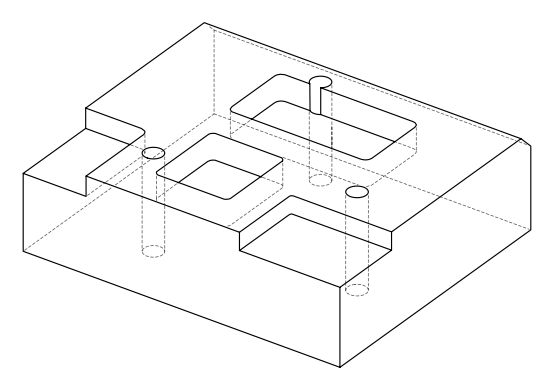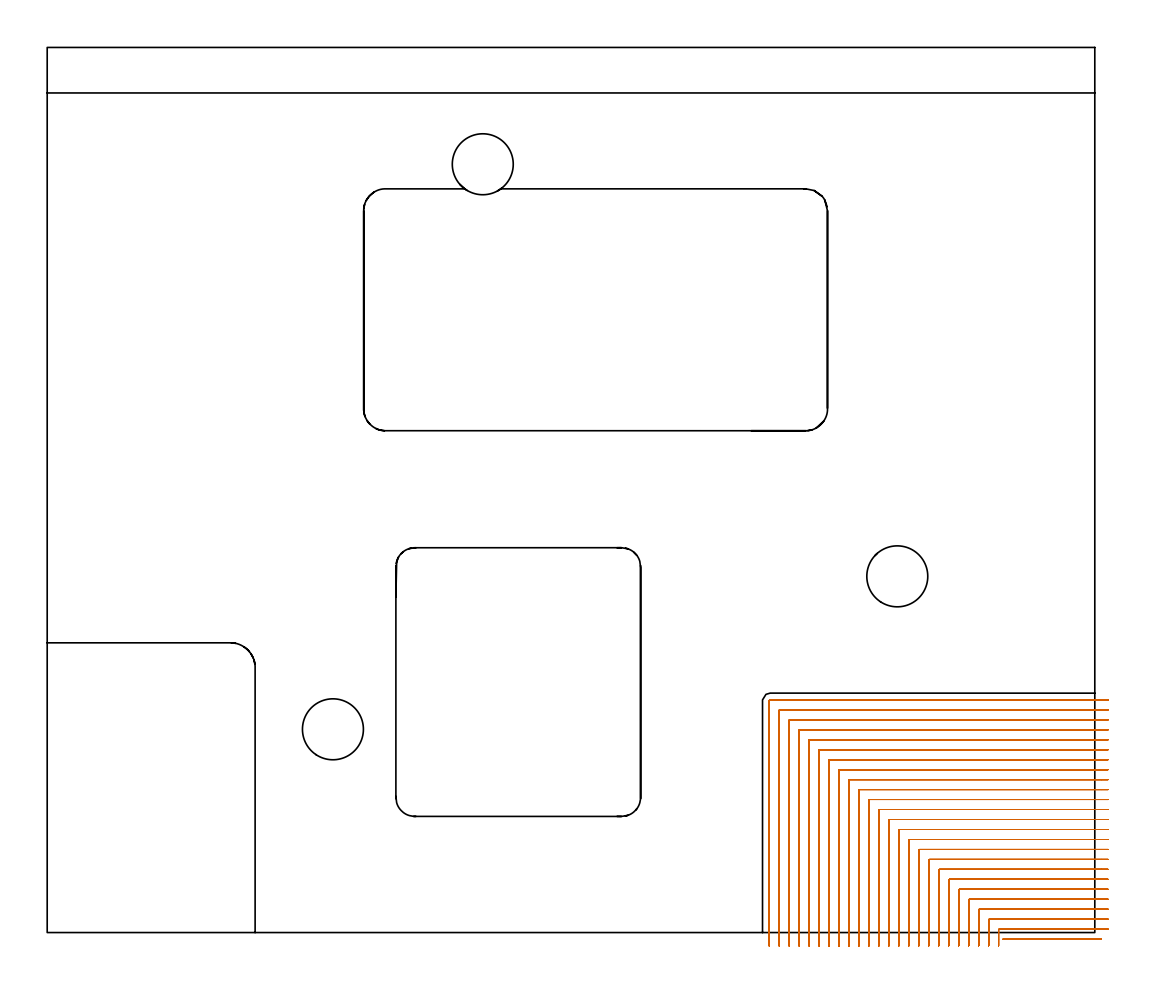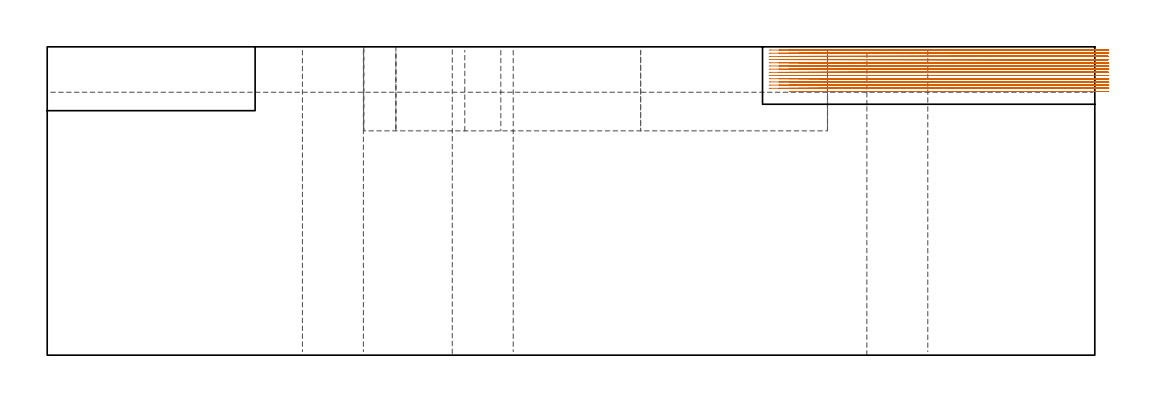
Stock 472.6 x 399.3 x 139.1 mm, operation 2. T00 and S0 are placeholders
(PLAN: 20 operations, 15 tool changes, 273.5 min)
(1 AREA_MILL | FG_CHAMFER_SURFACE | UGT0205_001 | 30.49 min | 99290 mm3)
(2 MILL_CORNER_NOTCH_RECTANGULAR | CORNER_NOTCH_RECTANGULAR | NXT0201_008 | Follow Part, ap 1.5, ae 75% | 152.79 min | 419268 mm3)
(3 MILL_CORNER_NOTCH_RECTANGULAR_1 | CORNER_NOTCH_RECTANGULAR_1 | NXT0201_012 | Follow Part, ap 4, ae 75% | 20.48 min | 352301 mm3)
(4 MILL_RECTANGULAR_POCKET | POCKET_RECTANGULAR_STRAIGHT | NXT0201_012 | Follow Part, ap 4, ae 75% | 23.34 min | 504735 mm3)
(5 MILL_RECTANGULAR_POCKET_1 | POCKET_RECTANGULAR_STRAIGHT_1 | NXT0201_012 | Follow Part, ap 4, ae 75% | 40.64 min | 862028 mm3)
(6 SPOT_DRILL | STEP1HOLE | NXT0321_9005460120000 | 0.05 min | 144 mm3)
(7 SPOT_DRILL_1 | STEP1HOLE_1 | NXT0321_9005460120000 | 0.05 min | 247 mm3)
(8 SPOT_DRILL_2 | STEP1HOLE_2 | NXT0321_9005460120000 | 0.05 min | 151 mm3)
(9 DRILL_BLIND_HOLE_INTO_CENTER | STEP1HOLE | UGT0301_192 | 0.05 min | 359 mm3)
(10 GUN_DRILL_THROUGH_HOLE | STEP1HOLE | UGT0307_003 | 0.64 min | 4865 mm3)
(11 SPADE_DRILL_TO_ENLARGE_THROUGH_HOLE | STEP1HOLE | UGT0306_008 | 0.59 min | 27917 mm3)
(12 DRILL_TO_ENLARGE_THROUGH_HOLE | STEP1HOLE | UGT0301_390 | 0.61 min | 49175 mm3)
(13 DRILL_BLIND_HOLE_INTO_CENTER_1 | STEP1HOLE_1 | UGT0301_192 | 0.05 min | 286 mm3)
(14 GUN_DRILL_THROUGH_HOLE_1 | STEP1HOLE_1 | UGT0307_003 | 0.64 min | 4977 mm3)
(15 SPADE_DRILL_TO_ENLARGE_THROUGH_HOLE_1 | STEP1HOLE_1 | UGT0306_008 | 0.59 min | 27949 mm3)
(16 DRILL_TO_ENLARGE_THROUGH_HOLE_1 | STEP1HOLE_1 | UGT0301_390 | 0.61 min | 49122 mm3)
(17 DRILL_BLIND_HOLE_INTO_CENTER_2 | STEP1HOLE_2 | UGT0301_192 | 0.05 min | 333 mm3)
(18 GUN_DRILL_THROUGH_HOLE_2 | STEP1HOLE_2 | UGT0307_003 | 0.64 min | 4922 mm3)
(19 SPADE_DRILL_TO_ENLARGE_THROUGH_HOLE_2 | STEP1HOLE_2 | UGT0306_008 | 0.59 min | 27992 mm3)
(20 DRILL_TO_ENLARGE_THROUGH_HOLE_2 | STEP1HOLE_2 | UGT0301_390 | 0.61 min | 48086 mm3)
(TOOL UGT0205_001 | Chamfer Mill 20 x 3 x 45 deg. | D20 FL50 Z2)
(TOOL NXT0201_008 | ENDMILL 6mm [2P460-0600-NA 1630] | D6 FL26 Z6)
(TOOL NXT0201_012 | ENDMILL 16mm [2P460-1600-NA 1630] | D16 FL38 Z6)
(TOOL NXT0321_9005460120000 | NC Spot Drill, 142deg, 12mm, Carbide, Uncoated | D12 PA142 FL30 Z2)
(TOOL UGT0301_192 | Twist Drill 7.2 mm | D7.2 PA118 FL66 Z2)
(TOOL UGT0307_003 | Gun Drill 7 mm | D7 PA130 FL24 Z1)
(TOOL UGT0306_008 | Spade Drill 17.5mm | D17.5 PA132 FL10 Z2)
(TOOL UGT0301_390 | Twist Drill 27.5 mm | D27.5 PA118 FL165 Z2)
(OP 2 MILL_CORNER_NOTCH_RECTANGULAR, part 1 of 2)
G17 G21 G94 G90
T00 M6
G54
G17 G0 G90 X475.604 Y-3. S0 M3
G43 Z149.1 H1
Z137.661
G94 G1 X472.604 F250.
X433.992 F500.
X430.993 Y-3.07 F250.
G0 Z149.1
X478.6 Y1.5
Z137.661
G1 X475.6
X429.493 F500.
G3 X429.2 Y1.207 R0.3
G1 Y-3.
Y-6. F250.
G0 Z149.1
X478.6 Y6.
Z137.661
G1 X475.6
X424.993 F500.
G3 X424.7 Y5.707 R0.3
G1 Y-3.
Y-6. F250.
G0 Z149.1
X478.6 Y10.5
Z137.661
G1 X475.6
X420.494 F500.
G3 X420.2 Y10.206 R0.3
G1 Y-3.
Y-6. F250.
G0 Z149.1
X478.6 Y15.
Z137.661
G1 X475.6
X415.994 F500.
G3 X415.7 Y14.706 R0.3
G1 Y-3.
Y-6. F250.
G0 Z149.1
X478.6 Y19.5
Z137.661
G1 X475.6
X411.494 F500.
G3 X411.2 Y19.206 R0.3
G1 Y-3.
Y-6. F250.
G0 Z149.1
X478.6 Y24.
Z137.661
G1 X475.6
X406.994 F500.
G3 X406.7 Y23.706 R0.3
G1 Y-3.
Y-6. F250.
G0 Z149.1
X478.6 Y28.5
Z137.661
G1 X475.6
X402.494 F500.
G3 X402.2 Y28.206 R0.3
G1 Y-3.
Y-6. F250.
G0 Z149.1
X478.6 Y33.
Z137.661
G1 X475.6
X397.995 F500.
G3 X397.7 Y32.705 R0.3
G1 Y-3.
Y-6. F250.
G0 Z149.1
X478.6 Y37.5
Z137.661
G1 X475.6
X393.495 F500.
G3 X393.2 Y37.205 R0.3
G1 Y-3.
Y-6. F250.
G0 Z149.1
X478.6 Y42.
Z137.661
G1 X475.6
X388.995 F500.
G3 X388.7 Y41.705 R0.3
G1 Y-3.
Y-6. F250.
G0 Z149.1
X478.6 Y46.5
Z137.661
G1 X475.6
X384.495 F500.
G3 X384.2 Y46.205 R0.3
G1 Y-3.
Y-6. F250.
G0 Z149.1
X478.6 Y51.
Z137.661
G1 X475.6
X379.995 F500.
G3 X379.7 Y50.705 R0.3
G1 Y-3.
Y-6. F250.
G0 Z149.1
X478.6 Y55.5
Z137.661
G1 X475.6
X375.495 F500.
G3 X375.2 Y55.205 R0.3
G1 Y-3.
Y-6. F250.
G0 Z149.1
X478.6 Y60.
Z137.661
G1 X475.6
X370.996 F500.
G3 X370.7 Y59.704 R0.3
G1 Y-3.
Y-6. F250.
G0 Z149.1
X478.6 Y64.5
Z137.661
G1 X475.6
X366.496 F500.
G3 X366.2 Y64.204 R0.3
G1 Y-3.
Y-6. F250.
G0 Z149.1
X478.6 Y69.
Z137.661
G1 X475.6
X361.996 F500.
G3 X361.7 Y68.704 R0.3
G1 Y-3.
Y-6. F250.
G0 Z149.1
X478.6 Y73.5
Z137.661
G1 X475.6
X357.496 F500.
G3 X357.2 Y73.204 R0.3
G1 Y-3.
Y-6. F250.
G0 Z149.1
X478.6 Y78.
Z137.661
G1 X475.6
X352.996 F500.
G3 X352.7 Y77.704 R0.3
G1 Y-3.
Y-6. F250.
G0 Z149.1
X478.6 Y82.5
Z137.661
G1 X475.6
X348.497 F500.
G3 X348.2 Y82.204 R0.3
G1 Y-3.
Y-6. F250.
G0 Z149.1
X478.6 Y87.
Z137.661
G1 X475.6
X343.997 F500.
G3 X343.7 Y86.703 R0.3
G1 Y-3.
Y-6. F250.
G0 Z149.1
X478.6 Y91.5
Z137.661
G1 X475.6
X339.497 F500.
G3 X339.2 Y91.203 R0.3
G1 Y-3.
Y-6. F250.
G0 Z149.1
X478.6 Y96.
Z137.661
G1 X475.6
X334.997 F500.
G3 X334.7 Y95.703 R0.3
G1 Y-3.
Y-6. F250.
G0 Z149.1
X478.6 Y100.5
Z137.661
G1 X475.6
X330.497 F500.
G3 X330.2 Y100.203 R0.3
G1 Y-3.
Y-6. F250.
G0 Z149.1
X478.6 Y105.
Z137.661
G1 X475.6
X326.1 F500.
G3 X325.7 Y104.6 R0.4
G1 Y-3.
Y-6. F250.
G0 Z149.1
X475.604 Y-3.
Z136.222
G1 X472.604
X433.992 F500.
X430.993 Y-3.071 F250.
G0 Z149.1
X478.6 Y1.5
Z136.222
G1 X475.6
X429.493 F500.
G3 X429.2 Y1.207 R0.3
G1 Y-3.
Y-6. F250.
G0 Z149.1
X478.6 Y6.
Z136.222
G1 X475.6
X424.993 F500.
G3 X424.7 Y5.707 R0.3
G1 Y-3.
Y-6. F250.
G0 Z149.1
X478.6 Y10.5
Z136.222
G1 X475.6
X420.494 F500.
G3 X420.2 Y10.206 R0.3
G1 Y-3.
Y-6. F250.
G0 Z149.1
X478.6 Y15.
Z136.222
G1 X475.6
X415.994 F500.
G3 X415.7 Y14.706 R0.3
G1 Y-3.
Y-6. F250.
G0 Z149.1
X478.6 Y19.5
Z136.222
G1 X475.6
X411.494 F500.
G3 X411.2 Y19.206 R0.3
G1 Y-3.
Y-6. F250.
G0 Z149.1
X478.6 Y24.
Z136.222
G1 X475.6
X406.994 F500.
G3 X406.7 Y23.706 R0.3
G1 Y-3.
Y-6. F250.
G0 Z149.1
X478.6 Y28.5
Z136.222
G1 X475.6
X402.494 F500.
G3 X402.2 Y28.206 R0.3
G1 Y-3.
Y-6. F250.
G0 Z149.1
X478.6 Y33.
Z136.222
G1 X475.6
X397.995 F500.
G3 X397.7 Y32.705 R0.3
G1 Y-3.
Y-6. F250.
G0 Z149.1
X478.6 Y37.5
Z136.222
G1 X475.6
X393.495 F500.
G3 X393.2 Y37.205 R0.3
G1 Y-3.
Y-6. F250.
G0 Z149.1
X478.6 Y42.
Z136.222
G1 X475.6
X388.995 F500.
G3 X388.7 Y41.705 R0.3
G1 Y-3.
Y-6. F250.
G0 Z149.1
X478.6 Y46.5
Z136.222
G1 X475.6
X384.495 F500.
G3 X384.2 Y46.205 R0.3
G1 Y-3.
Y-6. F250.
G0 Z149.1
X478.6 Y51.
Z136.222
G1 X475.6
X379.995 F500.
G3 X379.7 Y50.705 R0.3
G1 Y-3.
Y-6. F250.
G0 Z149.1
X478.6 Y55.5
Z136.222
G1 X475.6
X375.495 F500.
G3 X375.2 Y55.205 R0.3
G1 Y-3.
Y-6. F250.
G0 Z149.1
X478.6 Y60.
Z136.222
G1 X475.6
X370.996 F500.
G3 X370.7 Y59.704 R0.3
G1 Y-3.
Y-6. F250.
G0 Z149.1
X478.6 Y64.5
Z136.222
G1 X475.6
X366.496 F500.
G3 X366.2 Y64.204 R0.3
G1 Y-3.
Y-6. F250.
G0 Z149.1
X478.6 Y69.
Z136.222
G1 X475.6
X361.996 F500.
G3 X361.7 Y68.704 R0.3
G1 Y-3.
Y-6. F250.
G0 Z149.1
X478.6 Y73.5
Z136.222
G1 X475.6
X357.496 F500.
G3 X357.2 Y73.204 R0.3
G1 Y-3.
Y-6. F250.
G0 Z149.1
X478.6 Y78.
Z136.222
G1 X475.6
X352.996 F500.
G3 X352.7 Y77.704 R0.3
G1 Y-3.
Y-6. F250.
G0 Z149.1
X478.6 Y82.5
Z136.222
G1 X475.6
X348.497 F500.
G3 X348.2 Y82.203 R0.3
G1 Y-3.
Y-6. F250.
G0 Z149.1
X478.6 Y87.
Z136.222
G1 X475.6
X343.997 F500.
G3 X343.7 Y86.703 R0.3
G1 Y-3.
Y-6. F250.
G0 Z149.1
X478.6 Y91.5
Z136.222
G1 X475.6
X339.497 F500.
G3 X339.2 Y91.203 R0.3
G1 Y-3.
Y-6. F250.
G0 Z149.1
X478.6 Y96.
Z136.222
G1 X475.6
X334.997 F500.
G3 X334.7 Y95.703 R0.3
G1 Y-3.
Y-6. F250.
G0 Z149.1
X478.6 Y100.5
Z136.222
G1 X475.6
X330.497 F500.
G3 X330.2 Y100.203 R0.3
G1 Y-3.
Y-6. F250.
G0 Z149.1
X478.6 Y105.
Z136.222
G1 X475.6
X326.1 F500.
G3 X325.7 Y104.6 R0.4
G1 Y-3.
Y-6. F250.
G0 Z149.1
X475.604 Y-3.
Z134.783
G1 X472.604
X433.992 F500.
X430.993 Y-3.071 F250.
G0 Z149.1
X478.6 Y1.5
Z134.783
G1 X475.6
X429.493 F500.
G3 X429.2 Y1.207 R0.3
G1 Y-3.
Y-6. F250.
G0 Z149.1
X478.6 Y6.
Z134.783
G1 X475.6
X424.993 F500.
G3 X424.7 Y5.707 R0.3
G1 Y-3.
Y-6. F250.
G0 Z149.1
X478.6 Y10.5
Z134.783
G1 X475.6
X420.494 F500.
G3 X420.2 Y10.206 R0.3
G1 Y-3.
Y-6. F250.
G0 Z149.1
X478.6 Y15.
Z134.783
G1 X475.6
X415.994 F500.
G3 X415.7 Y14.706 R0.3
G1 Y-3.
Y-6. F250.
G0 Z149.1
X478.6 Y19.5
Z134.783
G1 X475.6
X411.494 F500.
G3 X411.2 Y19.206 R0.3
G1 Y-3.
Y-6. F250.
G0 Z149.1
X478.6 Y24.
Z134.783
G1 X475.6
X406.994 F500.
G3 X406.7 Y23.706 R0.3
G1 Y-3.
Y-6. F250.
G0 Z149.1
X478.6 Y28.5
Z134.783
G1 X475.6
X402.494 F500.
G3 X402.2 Y28.206 R0.3
G1 Y-3.
Y-6. F250.
G0 Z149.1
X478.6 Y33.
Z134.783
G1 X475.6
X397.995 F500.
G3 X397.7 Y32.705 R0.3
G1 Y-3.
Y-6. F250.
G0 Z149.1
X478.6 Y37.5
Z134.783
G1 X475.6
X393.495 F500.
G3 X393.2 Y37.205 R0.3
G1 Y-3.
Y-6. F250.
G0 Z149.1
X478.6 Y42.
Z134.783
G1 X475.6
X388.995 F500.
G3 X388.7 Y41.705 R0.3
G1 Y-3.
Y-6. F250.
G0 Z149.1
X478.6 Y46.5
Z134.783
G1 X475.6
X384.495 F500.
G3 X384.2 Y46.205 R0.3
G1 Y-3.
Y-6. F250.
G0 Z149.1
X478.6 Y51.
Z134.783
G1 X475.6
X379.995 F500.
G3 X379.7 Y50.705 R0.3
G1 Y-3.
Y-6. F250.
G0 Z149.1
X478.6 Y55.5
Z134.783
G1 X475.6
X375.495 F500.
G3 X375.2 Y55.205 R0.3
G1 Y-3.
Y-6. F250.
G0 Z149.1
X478.6 Y60.
Z134.783
G1 X475.6
X370.996 F500.
G3 X370.7 Y59.704 R0.3
G1 Y-3.
Y-6. F250.
G0 Z149.1
X478.6 Y64.5
Z134.783
G1 X475.6
X366.496 F500.
G3 X366.2 Y64.204 R0.3
G1 Y-3.
Y-6. F250.
G0 Z149.1
X478.6 Y69.
Z134.783
G1 X475.6
X361.996 F500.
G3 X361.7 Y68.704 R0.3
G1 Y-3.
Y-6. F250.
G0 Z149.1
X478.6 Y73.5
Z134.783
G1 X475.6
X357.496 F500.
G3 X357.2 Y73.204 R0.3
G1 Y-3.
Y-6. F250.
G0 Z149.1
X478.6 Y78.
Z134.783
G1 X475.6
X352.996 F500.
G3 X352.7 Y77.704 R0.3
G1 Y-3.
Y-6. F250.
G0 Z149.1
X478.6 Y82.5
Z134.783
G1 X475.6
X348.497 F500.
G3 X348.2 Y82.203 R0.3
G1 Y-3.
Y-6. F250.
G0 Z149.1
X478.6 Y87.
Z134.783
G1 X475.6
X343.997 F500.
G3 X343.7 Y86.703 R0.3
G1 Y-3.
Y-6. F250.
G0 Z149.1
X478.6 Y91.5
Z134.783
G1 X475.6
X339.497 F500.
G3 X339.2 Y91.203 R0.3
G1 Y-3.
Y-6. F250.
G0 Z149.1
X478.6 Y96.
Z134.783
G1 X475.6
X334.997 F500.
G3 X334.7 Y95.703 R0.3
G1 Y-3.
Y-6. F250.
G0 Z149.1
X478.6 Y100.5
Z134.783
G1 X475.6
X330.497 F500.
G3 X330.2 Y100.203 R0.3
G1 Y-3.
Y-6. F250.
G0 Z149.1
X478.6 Y105.
Z134.783
G1 X475.6
X326.1 F500.
G3 X325.7 Y104.6 R0.4
G1 Y-3.
Y-6. F250.
G0 Z149.1
X475.604 Y-3.
Z133.344
G1 X472.604
X433.992 F500.
X430.993 Y-3.071 F250.
G0 Z149.1
X478.6 Y1.5
Z133.344
G1 X475.6
X429.493 F500.
G3 X429.2 Y1.207 R0.3
G1 Y-3.
Y-6. F250.
G0 Z149.1
X478.6 Y6.
Z133.344
G1 X475.6
X424.993 F500.
G3 X424.7 Y5.707 R0.3
G1 Y-3.
Y-6. F250.
G0 Z149.1
X478.6 Y10.5
Z133.344
G1 X475.6
X420.494 F500.
G3 X420.2 Y10.206 R0.3
G1 Y-3.
Y-6. F250.
G0 Z149.1
X478.6 Y15.
Z133.344
G1 X475.6
X415.994 F500.
G3 X415.7 Y14.706 R0.3
G1 Y-3.
Y-6. F250.
G0 Z149.1
X478.6 Y19.5
Z133.344
G1 X475.6
X411.494 F500.
G3 X411.2 Y19.206 R0.3
G1 Y-3.
Y-6. F250.
G0 Z149.1
X478.6 Y24.
Z133.344
G1 X475.6
X406.994 F500.
G3 X406.7 Y23.706 R0.3
G1 Y-3.
Y-6. F250.
G0 Z149.1
X478.6 Y28.5
Z133.344
G1 X475.6
X402.494 F500.
G3 X402.2 Y28.206 R0.3
G1 Y-3.
Y-6. F250.
G0 Z149.1
X478.6 Y33.
Z133.344
G1 X475.6
X397.995 F500.
G3 X397.7 Y32.705 R0.3
G1 Y-3.
Y-6. F250.
G0 Z149.1
X478.6 Y37.5
Z133.344
G1 X475.6
X393.495 F500.
G3 X393.2 Y37.205 R0.3
G1 Y-3.
Y-6. F250.
G0 Z149.1
X478.6 Y42.
Z133.344
G1 X475.6
X388.995 F500.
G3 X388.7 Y41.705 R0.3
G1 Y-3.
Y-6. F250.
G0 Z149.1
X478.6 Y46.5
Z133.344
G1 X475.6
X384.495 F500.
G3 X384.2 Y46.205 R0.3
G1 Y-3.
Y-6. F250.
G0 Z149.1
X478.6 Y51.
Z133.344
G1 X475.6
X379.995 F500.
G3 X379.7 Y50.705 R0.3
G1 Y-3.
Y-6. F250.
G0 Z149.1
X478.6 Y55.5
Z133.344
G1 X475.6
X375.495 F500.
G3 X375.2 Y55.205 R0.3
G1 Y-3.
Y-6. F250.
G0 Z149.1
X478.6 Y60.
Z133.344
G1 X475.6
X370.996 F500.
G3 X370.7 Y59.704 R0.3
G1 Y-3.
Y-6. F250.
G0 Z149.1
X478.6 Y64.5
Z133.344
G1 X475.6
X366.496 F500.
G3 X366.2 Y64.204 R0.3
G1 Y-3.
Y-6. F250.
G0 Z149.1
X478.6 Y69.
Z133.344
G1 X475.6
X361.996 F500.
G3 X361.7 Y68.704 R0.3
G1 Y-3.
Y-6. F250.
G0 Z149.1
X478.6 Y73.5
Z133.344
G1 X475.6
X357.496 F500.
G3 X357.2 Y73.204 R0.3
G1 Y-3.
Y-6. F250.
G0 Z149.1
X478.6 Y78.
Z133.344
G1 X475.6
X352.996 F500.
G3 X352.7 Y77.704 R0.3
G1 Y-3.
Y-6. F250.
G0 Z149.1
X478.6 Y82.5
Z133.344
G1 X475.6
X348.497 F500.
G3 X348.2 Y82.203 R0.3
G1 Y-3.
Y-6. F250.
G0 Z149.1
X478.6 Y87.
Z133.344
G1 X475.6
X343.997 F500.
G3 X343.7 Y86.703 R0.3
G1 Y-3.
Y-6. F250.
G0 Z149.1
X478.6 Y91.5
Z133.344
G1 X475.6
X339.497 F500.
G3 X339.2 Y91.203 R0.3
G1 Y-3.
Y-6. F250.
G0 Z149.1
X478.6 Y96.
Z133.344
G1 X475.6
X334.997 F500.
G3 X334.7 Y95.703 R0.3
G1 Y-3.
Y-6. F250.
G0 Z149.1
X478.6 Y100.5
Z133.344
G1 X475.6
X330.497 F500.
G3 X330.2 Y100.203 R0.3
G1 Y-3.
Y-6. F250.
G0 Z149.1
X478.6 Y105.
Z133.344
G1 X475.6
X326.1 F500.
G3 X325.7 Y104.6 R0.4
G1 Y-3.
Y-6. F250.
G0 Z149.1
X475.604 Y-3.
Z131.905
G1 X472.604
X433.992 F500.
X430.993 Y-3.071 F250.
G0 Z149.1
X478.6 Y1.5
Z131.905
G1 X475.6
X429.493 F500.
G3 X429.2 Y1.207 R0.3
G1 Y-3.
Y-6. F250.
G0 Z149.1
X478.6 Y6.
Z131.905
G1 X475.6
X424.993 F500.
G3 X424.7 Y5.707 R0.3
G1 Y-3.
Y-6. F250.
G0 Z149.1
X478.6 Y10.5
Z131.905
G1 X475.6
X420.494 F500.
G3 X420.2 Y10.206 R0.3
G1 Y-3.
Y-6. F250.
G0 Z149.1
X478.6 Y15.
Z131.905
G1 X475.6
X415.994 F500.
G3 X415.7 Y14.706 R0.3
G1 Y-3.
Y-6. F250.
G0 Z149.1
X478.6 Y19.5
Z131.905
G1 X475.6
X411.494 F500.
G3 X411.2 Y19.206 R0.3
G1 Y-3.
Y-6. F250.
G0 Z149.1
X478.6 Y24.
Z131.905
G1 X475.6
X406.994 F500.
G3 X406.7 Y23.706 R0.3
G1 Y-3.
Y-6. F250.
G0 Z149.1
X478.6 Y28.5
Z131.905
G1 X475.6
X402.494 F500.
G3 X402.2 Y28.206 R0.3
G1 Y-3.
Y-6. F250.
G0 Z149.1
X478.6 Y33.
Z131.905
G1 X475.6
X397.995 F500.
G3 X397.7 Y32.705 R0.3
G1 Y-3.
Y-6. F250.
G0 Z149.1
X478.6 Y37.5
Z131.905
G1 X475.6
X393.495 F500.
G3 X393.2 Y37.205 R0.3
G1 Y-3.
Y-6. F250.
G0 Z149.1
X478.6 Y42.
Z131.905
G1 X475.6
X388.995 F500.
G3 X388.7 Y41.705 R0.3
G1 Y-3.
Y-6. F250.
G0 Z149.1
X478.6 Y46.5
Z131.905
G1 X475.6
X384.495 F500.
G3 X384.2 Y46.205 R0.3
G1 Y-3.
Y-6. F250.
G0 Z149.1
X478.6 Y51.
Z131.905
G1 X475.6
X379.995 F500.
G3 X379.7 Y50.705 R0.3
G1 Y-3.
Y-6. F250.
G0 Z149.1
X478.6 Y55.5
Z131.905
G1 X475.6
X375.495 F500.
G3 X375.2 Y55.205 R0.3
G1 Y-3.
Y-6. F250.
G0 Z149.1
X478.6 Y60.
Z131.905
G1 X475.6
X370.996 F500.
G3 X370.7 Y59.704 R0.3
G1 Y-3.
Y-6. F250.
G0 Z149.1
X478.6 Y64.5
Z131.905
G1 X475.6
X366.496 F500.
G3 X366.2 Y64.204 R0.3
G1 Y-3.
Y-6. F250.
G0 Z149.1
X478.6 Y69.
Z131.905
G1 X475.6
X361.996 F500.
G3 X361.7 Y68.704 R0.3
G1 Y-3.
Y-6. F250.
G0 Z149.1
X478.6 Y73.5
Z131.905
G1 X475.6
X357.496 F500.
G3 X357.2 Y73.204 R0.3
G1 Y-3.
Y-6. F250.
G0 Z149.1
X478.6 Y78.
Z131.905
G1 X475.6
X352.996 F500.
G3 X352.7 Y77.704 R0.3
G1 Y-3.
Y-6. F250.
G0 Z149.1
X478.6 Y82.5
Z131.905
G1 X475.6
X348.497 F500.
G3 X348.2 Y82.203 R0.3
G1 Y-3.
Y-6. F250.
G0 Z149.1
X478.6 Y87.
Z131.905
G1 X475.6
X343.997 F500.
G3 X343.7 Y86.703 R0.3
G1 Y-3.
Y-6. F250.
G0 Z149.1
X478.6 Y91.5
Z131.905
G1 X475.6
X339.497 F500.
G3 X339.2 Y91.203 R0.3
G1 Y-3.
Y-6. F250.
G0 Z149.1
X478.6 Y96.
Z131.905
G1 X475.6
X334.997 F500.
G3 X334.7 Y95.703 R0.3
G1 Y-3.
Y-6. F250.
G0 Z149.1
X478.6 Y100.5
Z131.905
G1 X475.6
X330.497 F500.
G3 X330.2 Y100.203 R0.3
G1 Y-3.
Y-6. F250.
G0 Z149.1
X478.6 Y105.
Z131.905
G1 X475.6
X326.1 F500.
G3 X325.7 Y104.6 R0.4
G1 Y-3.
Y-6. F250.
G0 Z149.1
X475.604 Y-3.
Z130.467
G1 X472.604
X433.992 F500.
X430.993 Y-3.071 F250.
G0 Z149.1
X478.6 Y1.5
Z130.467
G1 X475.6
X429.493 F500.
G3 X429.2 Y1.207 R0.3
G1 Y-3.
Y-6. F250.
G0 Z149.1
X478.6 Y6.
Z130.467
G1 X475.6
X424.993 F500.
G3 X424.7 Y5.707 R0.3
G1 Y-3.
Y-6. F250.
G0 Z149.1
X478.6 Y10.5
Z130.467
G1 X475.6
X420.494 F500.
G3 X420.2 Y10.206 R0.3
G1 Y-3.
Y-6. F250.
G0 Z149.1
X478.6 Y15.
Z130.467
G1 X475.6
X415.994 F500.
G3 X415.7 Y14.706 R0.3
G1 Y-3.
Y-6. F250.
G0 Z149.1
X478.6 Y19.5
Z130.467
G1 X475.6
X411.494 F500.
G3 X411.2 Y19.206 R0.3
G1 Y-3.
Y-6. F250.
G0 Z149.1
X478.6 Y24.
Z130.467
G1 X475.6
X406.994 F500.
G3 X406.7 Y23.706 R0.3
G1 Y-3.
Y-6. F250.
G0 Z149.1
X478.6 Y28.5
Z130.467
G1 X475.6
X402.494 F500.
G3 X402.2 Y28.206 R0.3
G1 Y-3.
Y-6. F250.
G0 Z149.1
X478.6 Y33.
Z130.467
G1 X475.6
X397.995 F500.
G3 X397.7 Y32.705 R0.3
G1 Y-3.
Y-6. F250.
G0 Z149.1
X478.6 Y37.5
Z130.467
G1 X475.6
X393.495 F500.
G3 X393.2 Y37.205 R0.3
G1 Y-3.
Y-6. F250.
G0 Z149.1
X478.6 Y42.
Z130.467
G1 X475.6
X388.995 F500.
G3 X388.7 Y41.705 R0.3
G1 Y-3.
Y-6. F250.
G0 Z149.1
X478.6 Y46.5
Z130.467
G1 X475.6
X384.495 F500.
G3 X384.2 Y46.205 R0.3
G1 Y-3.
Y-6. F250.
G0 Z149.1
X478.6 Y51.
Z130.467
G1 X475.6
X379.995 F500.
G3 X379.7 Y50.705 R0.3
G1 Y-3.
Y-6. F250.
G0 Z149.1
X478.6 Y55.5
Z130.467
G1 X475.6
X375.495 F500.
G3 X375.2 Y55.205 R0.3
G1 Y-3.
Y-6. F250.
G0 Z149.1
X478.6 Y60.
Z130.467
G1 X475.6
X370.996 F500.
G3 X370.7 Y59.704 R0.3
G1 Y-3.
Y-6. F250.
G0 Z149.1
X478.6 Y64.5
Z130.467
G1 X475.6
X366.496 F500.
G3 X366.2 Y64.204 R0.3
G1 Y-3.
Y-6. F250.
G0 Z149.1
X478.6 Y69.
Z130.467
G1 X475.6
X361.996 F500.
G3 X361.7 Y68.704 R0.3
G1 Y-3.
Y-6. F250.
G0 Z149.1
X478.6 Y73.5
Z130.467
G1 X475.6
X357.496 F500.
G3 X357.2 Y73.204 R0.3
G1 Y-3.
Y-6. F250.
G0 Z149.1
X478.6 Y78.
Z130.467
G1 X475.6
X352.996 F500.
G3 X352.7 Y77.704 R0.3
G1 Y-3.
Y-6. F250.
G0 Z149.1
X478.6 Y82.5
Z130.467
G1 X475.6
X348.497 F500.
G3 X348.2 Y82.203 R0.3
G1 Y-3.
Y-6. F250.
G0 Z149.1
X478.6 Y87.
Z130.467
G1 X475.6
X343.997 F500.
G3 X343.7 Y86.703 R0.3
G1 Y-3.
Y-6. F250.
G0 Z149.1
X478.6 Y91.5
Z130.467
G1 X475.6
X339.497 F500.
G3 X339.2 Y91.203 R0.3
G1 Y-3.
Y-6. F250.
G0 Z149.1
X478.6 Y96.
Z130.467
G1 X475.6
X334.997 F500.
G3 X334.7 Y95.703 R0.3
G1 Y-3.
Y-6. F250.
G0 Z149.1
X478.6 Y100.5
Z130.467
G1 X475.6
X330.497 F500.
G3 X330.2 Y100.203 R0.3
G1 Y-3.
Y-6. F250.
G0 Z149.1
X478.6 Y105.
Z130.467
G1 X475.6
X326.1 F500.
G3 X325.7 Y104.6 R0.4
G1 Y-3.
Y-6. F250.
G0 Z149.1
X475.604 Y-3.
Z129.028
G1 X472.604
X433.992 F500.
X430.993 Y-3.071 F250.
G0 Z149.1
X478.6 Y1.5
Z129.028
G1 X475.6
X429.493 F500.
G3 X429.2 Y1.207 R0.3
G1 Y-3.
Y-6. F250.
G0 Z149.1
X478.6 Y6.
Z129.028
G1 X475.6
X424.993 F500.
G3 X424.7 Y5.707 R0.3
G1 Y-3.
Y-6. F250.
G0 Z149.1
X478.6 Y10.5
Z129.028
G1 X475.6
X420.494 F500.
G3 X420.2 Y10.206 R0.3
G1 Y-3.
Y-6. F250.
G0 Z149.1
X478.6 Y15.
Z129.028
G1 X475.6
X415.994 F500.
G3 X415.7 Y14.706 R0.3
G1 Y-3.
Y-6. F250.
G0 Z149.1
X478.6 Y19.5
Z129.028
G1 X475.6
X411.494 F500.
G3 X411.2 Y19.206 R0.3
G1 Y-3.
Y-6. F250.
G0 Z149.1
X478.6 Y24.
Z129.028
G1 X475.6
X406.994 F500.
G3 X406.7 Y23.706 R0.3
G1 Y-3.
Y-6. F250.
G0 Z149.1
X478.6 Y28.5
Z129.028
G1 X475.6
X402.494 F500.
G3 X402.2 Y28.206 R0.3
G1 Y-3.
Y-6. F250.
G0 Z149.1
X478.6 Y33.
Z129.028
G1 X475.6
X397.995 F500.
G3 X397.7 Y32.705 R0.3
G1 Y-3.
Y-6. F250.
G0 Z149.1
X478.6 Y37.5
Z129.028
G1 X475.6
X393.495 F500.
G3 X393.2 Y37.205 R0.3
G1 Y-3.
Y-6. F250.
G0 Z149.1
X478.6 Y42.
Z129.028
G1 X475.6
X388.995 F500.
G3 X388.7 Y41.705 R0.3
G1 Y-3.
Y-6. F250.
G0 Z149.1
X478.6 Y46.5
Z129.028
G1 X475.6
X384.495 F500.
G3 X384.2 Y46.205 R0.3
G1 Y-3.
Y-6. F250.
G0 Z149.1
X478.6 Y51.
Z129.028
G1 X475.6
X379.995 F500.
G3 X379.7 Y50.705 R0.3
G1 Y-3.
Y-6. F250.
G0 Z149.1
X478.6 Y55.5
Z129.028
G1 X475.6
X375.495 F500.
G3 X375.2 Y55.205 R0.3
G1 Y-3.
Y-6. F250.
G0 Z149.1
X478.6 Y60.
Z129.028
G1 X475.6
X370.996 F500.
G3 X370.7 Y59.704 R0.3
G1 Y-3.
Y-6. F250.
G0 Z149.1
X478.6 Y64.5
Z129.028
G1 X475.6
X366.496 F500.
G3 X366.2 Y64.204 R0.3
G1 Y-3.
Y-6. F250.
G0 Z149.1
X478.6 Y69.
Z129.028
G1 X475.6
X361.996 F500.
G3 X361.7 Y68.704 R0.3
G1 Y-3.
Y-6. F250.
G0 Z149.1
X478.6 Y73.5
Z129.028
G1 X475.6
X357.496 F500.
G3 X357.2 Y73.204 R0.3
G1 Y-3.
Y-6. F250.
G0 Z149.1
X478.6 Y78.
Z129.028
G1 X475.6
X352.996 F500.
G3 X352.7 Y77.704 R0.3
G1 Y-3.
Y-6. F250.
G0 Z149.1
X478.6 Y82.5
Z129.028
G1 X475.6
X348.497 F500.
G3 X348.2 Y82.203 R0.3
G1 Y-3.
Y-6. F250.
G0 Z149.1
X478.6 Y87.
Z129.028
G1 X475.6
X343.997 F500.
G3 X343.7 Y86.703 R0.3
G1 Y-3.
Y-6. F250.
G0 Z149.1
X478.6 Y91.5
Z129.028
G1 X475.6
X339.497 F500.
G3 X339.2 Y91.203 R0.3
G1 Y-3.
Y-6. F250.
G0 Z149.1
X478.6 Y96.
Z129.028
G1 X475.6
X334.997 F500.
G3 X334.7 Y95.703 R0.3
G1 Y-3.
Y-6. F250.
G0 Z149.1
X478.6 Y100.5
Z129.028
G1 X475.6
X330.497 F500.
G3 X330.2 Y100.203 R0.3
G1 Y-3.
Y-6. F250.
G0 Z149.1
X478.6 Y105.
Z129.028
G1 X475.6
X326.1 F500.
G3 X325.7 Y104.6 R0.4
G1 Y-3.
Y-6. F250.
G0 Z149.1
X475.604 Y-3.
Z127.589
G1 X472.604
X433.992 F500.
X430.993 Y-3.07 F250.
G0 Z149.1
X478.6 Y1.5
Z127.589
G1 X475.6
X429.493 F500.
G3 X429.2 Y1.207 R0.3
G1 Y-3.
Y-6. F250.
G0 Z149.1
X478.6 Y6.
Z127.589
G1 X475.6
X424.993 F500.
G3 X424.7 Y5.707 R0.3
G1 Y-3.
Y-6. F250.
G0 Z149.1
X478.6 Y10.5
Z127.589
G1 X475.6
X420.494 F500.
G3 X420.2 Y10.206 R0.3
G1 Y-3.
Y-6. F250.
G0 Z149.1
X478.6 Y15.
Z127.589
G1 X475.6
X415.994 F500.
G3 X415.7 Y14.706 R0.3
G1 Y-3.
Y-6. F250.
G0 Z149.1
X478.6 Y19.5
Z127.589
G1 X475.6
X411.494 F500.
G3 X411.2 Y19.206 R0.3
G1 Y-3.
Y-6. F250.
G0 Z149.1
X478.6 Y24.
Z127.589
G1 X475.6
X406.994 F500.
G3 X406.7 Y23.706 R0.3
G1 Y-3.
Y-6. F250.
G0 Z149.1
X478.6 Y28.5
Z127.589
G1 X475.6
X402.494 F500.
G3 X402.2 Y28.206 R0.3
G1 Y-3.
Y-6. F250.
G0 Z149.1
X478.6 Y33.
Z127.589
G1 X475.6
X397.995 F500.
G3 X397.7 Y32.705 R0.3
G1 Y-3.
Y-6. F250.
G0 Z149.1
X478.6 Y37.5
Z127.589
G1 X475.6
X393.495 F500.
G3 X393.2 Y37.205 R0.3
G1 Y-3.
Y-6. F250.
G0 Z149.1
X478.6 Y42.
Z127.589
G1 X475.6
X388.995 F500.
G3 X388.7 Y41.705 R0.3
G1 Y-3.
Y-6. F250.
G0 Z149.1
X478.6 Y46.5
Z127.589
G1 X475.6
X384.495 F500.
G3 X384.2 Y46.205 R0.3
G1 Y-3.
Y-6. F250.
G0 Z149.1
X478.6 Y51.
Z127.589
G1 X475.6
X379.995 F500.
G3 X379.7 Y50.705 R0.3
G1 Y-3.
Y-6. F250.
G0 Z149.1
X478.6 Y55.5
Z127.589
G1 X475.6
X375.495 F500.
G3 X375.2 Y55.205 R0.3
G1 Y-3.
Y-6. F250.
G0 Z149.1
X478.6 Y60.
Z127.589
G1 X475.6
X370.996 F500.
G3 X370.7 Y59.704 R0.3
G1 Y-3.
Y-6. F250.
G0 Z149.1
X478.6 Y64.5
Z127.589
G1 X475.6
X366.496 F500.
G3 X366.2 Y64.204 R0.3
G1 Y-3.
Y-6. F250.
G0 Z149.1
X478.6 Y69.
Z127.589
G1 X475.6
X361.996 F500.
G3 X361.7 Y68.704 R0.3
G1 Y-3.
Y-6. F250.
G0 Z149.1
X478.6 Y73.5
Z127.589
G1 X475.6
X357.496 F500.
G3 X357.2 Y73.204 R0.3
G1 Y-3.
Y-6. F250.
G0 Z149.1
X478.6 Y78.
Z127.589
G1 X475.6
X352.996 F500.
G3 X352.7 Y77.704 R0.3
G1 Y-3.
Y-6. F250.
G0 Z149.1
X478.6 Y82.5
Z127.589
G1 X475.6
X348.497 F500.
G3 X348.2 Y82.203 R0.3
G1 Y-3.
Y-6. F250.
G0 Z149.1
X478.6 Y87.
Z127.589
G1 X475.6
X343.997 F500.
G3 X343.7 Y86.703 R0.3
G1 Y-3.
Y-6. F250.
G0 Z149.1
X478.6 Y91.5
Z127.589
G1 X475.6
X339.497 F500.
G3 X339.2 Y91.203 R0.3
G1 Y-3.
Y-6. F250.
G0 Z149.1
X478.6 Y96.
Z127.589
G1 X475.6
X334.997 F500.
G3 X334.7 Y95.703 R0.3
G1 Y-3.
Y-6. F250.
G0 Z149.1
X478.6 Y100.5
Z127.589
G1 X475.6
X330.497 F500.
G3 X330.2 Y100.203 R0.3
G1 Y-3.
Y-6. F250.
G0 Z149.1
X478.6 Y105.
Z127.589
G1 X475.6
X326.1 F500.
G3 X325.7 Y104.6 R0.4
G1 Y-3.
Y-6. F250.
G0 Z149.1
X475.604 Y-3.
Z126.15
G1 X472.604
X433.992 F500.
X430.993 Y-3.071 F250.
G0 Z149.1
X478.6 Y1.5
Z126.15
G1 X475.6
X429.493 F500.
G3 X429.2 Y1.207 R0.3
G1 Y-3.
Y-6. F250.
G0 Z149.1
X478.6 Y6.
Z126.15
G1 X475.6
X424.993 F500.
G3 X424.7 Y5.707 R0.3
G1 Y-3.
Y-6. F250.
G0 Z149.1
X478.6 Y10.5
Z126.15
G1 X475.6
X420.494 F500.
G3 X420.2 Y10.206 R0.3
G1 Y-3.
Y-6. F250.
G0 Z149.1
X478.6 Y15.
Z126.15
G1 X475.6
X415.994 F500.
G3 X415.7 Y14.706 R0.3
G1 Y-3.
Y-6. F250.
G0 Z149.1
X478.6 Y19.5
Z126.15
G1 X475.6
X411.494 F500.
G3 X411.2 Y19.206 R0.3
G1 Y-3.
Y-6. F250.
G0 Z149.1
X478.6 Y24.
Z126.15
G1 X475.6
X406.994 F500.
G3 X406.7 Y23.706 R0.3
G1 Y-3.
Y-6. F250.
G0 Z149.1
X478.6 Y28.5
Z126.15
G1 X475.6
X402.494 F500.
G3 X402.2 Y28.206 R0.3
G1 Y-3.
Y-6. F250.
G0 Z149.1
X478.6 Y33.
Z126.15
G1 X475.6
X397.995 F500.
G3 X397.7 Y32.705 R0.3
G1 Y-3.
Y-6. F250.
G0 Z149.1
X478.6 Y37.5
Z126.15
G1 X475.6
X393.495 F500.
G3 X393.2 Y37.205 R0.3
G1 Y-3.
Y-6. F250.
G0 Z149.1
X478.6 Y42.
Z126.15
G1 X475.6
X388.995 F500.
G3 X388.7 Y41.705 R0.3
G1 Y-3.
Y-6. F250.
G0 Z149.1
X478.6 Y46.5
Z126.15
G1 X475.6
X384.495 F500.
G3 X384.2 Y46.205 R0.3
G1 Y-3.
Y-6. F250.
G0 Z149.1
X478.6 Y51.
Z126.15
G1 X475.6
X379.995 F500.
G3 X379.7 Y50.705 R0.3
G1 Y-3.
Y-6. F250.
G0 Z149.1
X478.6 Y55.5
Z126.15
G1 X475.6
X375.495 F500.
G3 X375.2 Y55.205 R0.3
G1 Y-3.
Y-6. F250.
G0 Z149.1
X478.6 Y60.
Z126.15
G1 X475.6
X370.996 F500.
G3 X370.7 Y59.704 R0.3
G1 Y-3.
Y-6. F250.
G0 Z149.1
X478.6 Y64.5
Z126.15
G1 X475.6
X366.496 F500.
G3 X366.2 Y64.204 R0.3
G1 Y-3.
Y-6. F250.
G0 Z149.1
X478.6 Y69.
Z126.15
G1 X475.6
X361.996 F500.
G3 X361.7 Y68.704 R0.3
G1 Y-3.
Y-6. F250.
G0 Z149.1
X478.6 Y73.5
Z126.15
G1 X475.6
X357.496 F500.
G3 X357.2 Y73.204 R0.3
G1 Y-3.
Y-6. F250.
G0 Z149.1
X478.6 Y78.
Z126.15
G1 X475.6
X352.996 F500.
G3 X352.7 Y77.704 R0.3
G1 Y-3.
Y-6. F250.
G0 Z149.1
X478.6 Y82.5
Z126.15
G1 X475.6
X348.497 F500.
G3 X348.2 Y82.203 R0.3
G1 Y-3.
Y-6. F250.
G0 Z149.1
X478.6 Y87.
Z126.15
G1 X475.6
X343.997 F500.
G3 X343.7 Y86.703 R0.3
G1 Y-3.
Y-6. F250.
G0 Z149.1
X478.6 Y91.5
Z126.15
G1 X475.6
X339.497 F500.
G3 X339.2 Y91.203 R0.3
G1 Y-3.
Y-6. F250.
G0 Z149.1
X478.6 Y96.
Z126.15
G1 X475.6
X334.997 F500.
G3 X334.7 Y95.703 R0.3
G1 Y-3.
Y-6. F250.
G0 Z149.1
X478.6 Y100.5
Z126.15
G1 X475.6
X330.497 F500.
G3 X330.2 Y100.203 R0.3
G1 Y-3.
Y-6. F250.
G0 Z149.1
X478.6 Y105.
Z126.15
G1 X475.6
X326.1 F500.
G3 X325.7 Y104.6 R0.4
G1 Y-3.
Y-6. F250.
G0 Z149.1
X475.604 Y-3.
Z124.711
G1 X472.604
X433.992 F500.
X430.993 Y-3.07 F250.
G0 Z149.1
X478.6 Y1.5
Z124.711
G1 X475.6
X429.493 F500.
G3 X429.2 Y1.207 R0.3
G1 Y-3.
Y-6. F250.
G0 Z149.1
X478.6 Y6.
Z124.711
G1 X475.6
X424.993 F500.
G3 X424.7 Y5.707 R0.3
G1 Y-3.
Y-6. F250.
G0 Z149.1
X478.6 Y10.5
Z124.711
G1 X475.6
X420.494 F500.
G3 X420.2 Y10.206 R0.3
G1 Y-3.
Y-6. F250.
G0 Z149.1
X478.6 Y15.
Z124.711
G1 X475.6
X415.994 F500.
G3 X415.7 Y14.706 R0.3
G1 Y-3.
Y-6. F250.
G0 Z149.1
X478.6 Y19.5
Z124.711
G1 X475.6
X411.494 F500.
G3 X411.2 Y19.206 R0.3
G1 Y-3.
Y-6. F250.
G0 Z149.1
X478.6 Y24.
Z124.711
G1 X475.6
X406.994 F500.
G3 X406.7 Y23.706 R0.3
G1 Y-3.
Y-6. F250.
G0 Z149.1
X478.6 Y28.5
Z124.711
G1 X475.6
X402.494 F500.
G3 X402.2 Y28.206 R0.3
G1 Y-3.
Y-6. F250.
G0 Z149.1
X478.6 Y33.
Z124.711
G1 X475.6
X397.995 F500.
G3 X397.7 Y32.706 R0.3
G1 Y-3.
Y-6. F250.
G0 Z149.1
X478.6 Y37.5
Z124.711
G1 X475.6
X393.495 F500.
G3 X393.2 Y37.205 R0.3
G1 Y-3.
Y-6. F250.
G0 Z149.1
X478.6 Y42.
Z124.711
G1 X475.6
X388.995 F500.
G3 X388.7 Y41.705 R0.3
G1 Y-3.
Y-6. F250.
G0 Z149.1
X478.6 Y46.5
Z124.711
G1 X475.6
X384.495 F500.
G3 X384.2 Y46.205 R0.3
G1 Y-3.
Y-6. F250.
G0 Z149.1
X478.6 Y51.
Z124.711
G1 X475.6
X379.995 F500.
G3 X379.7 Y50.705 R0.3
G1 Y-3.
Y-6. F250.
G0 Z149.1
X478.6 Y55.5
Z124.711
G1 X475.6
X375.495 F500.
G3 X375.2 Y55.205 R0.3
G1 Y-3.
Y-6. F250.
G0 Z149.1
X478.6 Y60.
Z124.711
G1 X475.6
X370.996 F500.
G3 X370.7 Y59.704 R0.3
G1 Y-3.
Y-6. F250.
G0 Z149.1
X478.6 Y64.5
Z124.711
G1 X475.6
X366.496 F500.
G3 X366.2 Y64.204 R0.3
G1 Y-3.
Y-6. F250.
G0 Z149.1
X478.6 Y69.
Z124.711
G1 X475.6
X361.996 F500.
G3 X361.7 Y68.704 R0.3
G1 Y-3.
Y-6. F250.
G0 Z149.1
X478.6 Y73.5
Z124.711
G1 X475.6
X357.496 F500.
G3 X357.2 Y73.204 R0.3
G1 Y-3.
Y-6. F250.
G0 Z149.1
X478.6 Y78.
Z124.711
G1 X475.6
X352.996 F500.
G3 X352.7 Y77.704 R0.3
G1 Y-3.
Y-6. F250.
G0 Z149.1
X478.6 Y82.5
Z124.711
G1 X475.6
X348.497 F500.
G3 X348.2 Y82.203 R0.3
G1 Y-3.
Y-6. F250.
G0 Z149.1
X478.6 Y87.
Z124.711
G1 X475.6
X343.997 F500.
G3 X343.7 Y86.703 R0.3
G1 Y-3.
Y-6. F250.
G0 Z149.1
X478.6 Y91.5
Z124.711
G1 X475.6
X339.497 F500.
G3 X339.2 Y91.203 R0.3
G1 Y-3.
Y-6. F250.
G0 Z149.1
X478.6 Y96.
Z124.711
G1 X475.6
X334.997 F500.
G3 X334.7 Y95.703 R0.3
G1 Y-3.
Y-6. F250.
G0 Z149.1
X478.6 Y100.5
Z124.711
G1 X475.6
X330.497 F500.
G3 X330.2 Y100.203 R0.3
G1 Y-3.
Y-6. F250.
G0 Z149.1
X478.6 Y105.
Z124.711
G1 X475.6
X326.1 F500.
G3 X325.7 Y104.6 R0.4
G1 Y-3.
Y-6. F250.
G0 Z149.1
X475.604 Y-3.
Z123.272
G1 X472.604
X433.992 F500.
X430.993 Y-3.071 F250.
G0 Z149.1
X478.6 Y1.5
Z123.272
G1 X475.6
X429.493 F500.
G3 X429.2 Y1.207 R0.3
G1 Y-3.
Y-6. F250.
G0 Z149.1
X478.6 Y6.
Z123.272
G1 X475.6
X424.993 F500.
G3 X424.7 Y5.707 R0.3
G1 Y-3.
Y-6. F250.
G0 Z149.1
X478.6 Y10.5
Z123.272
G1 X475.6
X420.494 F500.
G3 X420.2 Y10.206 R0.3
G1 Y-3.
Y-6. F250.
G0 Z149.1
X478.6 Y15.
Z123.272
G1 X475.6
X415.994 F500.
G3 X415.7 Y14.706 R0.3
G1 Y-3.
Y-6. F250.
G0 Z149.1
X478.6 Y19.5
Z123.272
G1 X475.6
X411.494 F500.
G3 X411.2 Y19.206 R0.3
G1 Y-3.
Y-6. F250.
G0 Z149.1
X478.6 Y24.
Z123.272
G1 X475.6
X406.994 F500.
G3 X406.7 Y23.706 R0.3
G1 Y-3.
Y-6. F250.
G0 Z149.1
X478.6 Y28.5
Z123.272
G1 X475.6
X402.494 F500.
G3 X402.2 Y28.206 R0.3
G1 Y-3.
Y-6. F250.
G0 Z149.1
X478.6 Y33.
Z123.272
G1 X475.6
X397.995 F500.
G3 X397.7 Y32.705 R0.3
G1 Y-3.
Y-6. F250.
G0 Z149.1
X478.6 Y37.5
Z123.272
G1 X475.6
X393.495 F500.
G3 X393.2 Y37.205 R0.3
G1 Y-3.
Y-6. F250.
G0 Z149.1
X478.6 Y42.
Z123.272
G1 X475.6
X388.995 F500.
G3 X388.7 Y41.705 R0.3
G1 Y-3.
Y-6. F250.
G0 Z149.1
X478.6 Y46.5
Z123.272
G1 X475.6
X384.495 F500.
G3 X384.2 Y46.205 R0.3
G1 Y-3.
Y-6. F250.
G0 Z149.1
X478.6 Y51.
Z123.272
G1 X475.6
X379.995 F500.
G3 X379.7 Y50.705 R0.3
G1 Y-3.
Y-6. F250.
G0 Z149.1
X478.6 Y55.5
Z123.272
G1 X475.6
X375.495 F500.
G3 X375.2 Y55.205 R0.3
G1 Y-3.
Y-6. F250.
G0 Z149.1
X478.6 Y60.
Z123.272
G1 X475.6
X370.996 F500.
G3 X370.7 Y59.704 R0.3
G1 Y-3.
Y-6. F250.
G0 Z149.1
X478.6 Y64.5
Z123.272
G1 X475.6
X366.496 F500.
G3 X366.2 Y64.204 R0.3
G1 Y-3.
Y-6. F250.
G0 Z149.1
X478.6 Y69.
Z123.272
G1 X475.6
X361.996 F500.
G3 X361.7 Y68.704 R0.3
G1 Y-3.
Y-6. F250.
G0 Z149.1
X478.6 Y73.5
Z123.272
G1 X475.6
X357.496 F500.
G3 X357.2 Y73.204 R0.3
G1 Y-3.
Y-6. F250.
G0 Z149.1
X478.6 Y78.
Z123.272
G1 X475.6
X352.996 F500.
G3 X352.7 Y77.704 R0.3
G1 Y-3.
Y-6. F250.
G0 Z149.1
X478.6 Y82.5
Z123.272
G1 X475.6
X348.497 F500.
G3 X348.2 Y82.203 R0.3
G1 Y-3.
Y-6. F250.
G0 Z149.1
X478.6 Y87.
Z123.272
G1 X475.6
X343.997 F500.
G3 X343.7 Y86.703 R0.3
G1 Y-3.
Y-6. F250.
G0 Z149.1
X478.6 Y91.5
Z123.272
G1 X475.6
X339.497 F500.
G3 X339.2 Y91.203 R0.3
G1 Y-3.
Y-6. F250.
G0 Z149.1
X478.6 Y96.
Z123.272
G1 X475.6
X334.997 F500.
G3 X334.7 Y95.703 R0.3
G1 Y-3.
Y-6. F250.
G0 Z149.1
X478.6 Y100.5
Z123.272
G1 X475.6
X330.497 F500.
G3 X330.2 Y100.203 R0.3
G1 Y-3.
Y-6. F250.
G0 Z149.1
X478.6 Y105.
Z123.272
G1 X475.6
X326.1 F500.
G3 X325.7 Y104.6 R0.4
G1 Y-3.
Y-6. F250.
G0 Z149.1
X475.604 Y-3.
Z121.833
G1 X472.604
X433.992 F500.
X430.993 Y-3.071 F250.
G0 Z149.1
X478.6 Y1.5
Z121.833
G1 X475.6
X429.493 F500.
G3 X429.2 Y1.207 R0.3
G1 Y-3.
Y-6. F250.
G0 Z149.1
X478.6 Y6.
Z121.833
G1 X475.6
X424.993 F500.
G3 X424.7 Y5.707 R0.3
G1 Y-3.
Y-6. F250.
G0 Z149.1
X478.6 Y10.5
Z121.833
G1 X475.6
X420.494 F500.
G3 X420.2 Y10.206 R0.3
G1 Y-3.
Y-6. F250.
G0 Z149.1
X478.6 Y15.
Z121.833
G1 X475.6
X415.994 F500.
G3 X415.7 Y14.706 R0.3
G1 Y-3.
Y-6. F250.
G0 Z149.1
X478.6 Y19.5
Z121.833
G1 X475.6
X411.494 F500.
G3 X411.2 Y19.206 R0.3
G1 Y-3.
Y-6. F250.
G0 Z149.1
X478.6 Y24.
Z121.833
G1 X475.6
X406.994 F500.
G3 X406.7 Y23.706 R0.3
G1 Y-3.
Y-6. F250.
G0 Z149.1
X478.6 Y28.5
Z121.833
G1 X475.6
X402.494 F500.
G3 X402.2 Y28.206 R0.3
G1 Y-3.
Y-6. F250.
G0 Z149.1
X478.6 Y33.
Z121.833
G1 X475.6
X397.995 F500.
G3 X397.7 Y32.705 R0.3
G1 Y-3.
Y-6. F250.
G0 Z149.1
X478.6 Y37.5
Z121.833
G1 X475.6
X393.495 F500.
G3 X393.2 Y37.205 R0.3
G1 Y-3.
Y-6. F250.
G0 Z149.1
X478.6 Y42.
Z121.833
G1 X475.6
X388.995 F500.
G3 X388.7 Y41.705 R0.3
G1 Y-3.
Y-6. F250.
G0 Z149.1
X478.6 Y46.5
Z121.833
G1 X475.6
X384.495 F500.
G3 X384.2 Y46.205 R0.3
G1 Y-3.
Y-6. F250.
G0 Z149.1
X478.6 Y51.
Z121.833
G1 X475.6
X379.995 F500.
G3 X379.7 Y50.705 R0.3
G1 Y-3.
Y-6. F250.
G0 Z149.1
X478.6 Y55.5
Z121.833
G1 X475.6
X375.495 F500.
G3 X375.2 Y55.205 R0.3
G1 Y-3.
Y-6. F250.
G0 Z149.1
X478.6 Y60.
Z121.833
G1 X475.6
X370.996 F500.
G3 X370.7 Y59.704 R0.3
G1 Y-3.
Y-6. F250.
G0 Z149.1
X478.6 Y64.5
Z121.833
G1 X475.6
X366.496 F500.
G3 X366.2 Y64.204 R0.3
G1 Y-3.
Y-6. F250.
G0 Z149.1
X478.6 Y69.
Z121.833
G1 X475.6
X361.996 F500.
G3 X361.7 Y68.704 R0.3
G1 Y-3.
Y-6. F250.
G0 Z149.1
X478.6 Y73.5
Z121.833
G1 X475.6
X357.496 F500.
G3 X357.2 Y73.204 R0.3
G1 Y-3.
Y-6. F250.
G0 Z149.1
X478.6 Y78.
Z121.833
G1 X475.6
X352.996 F500.
G3 X352.7 Y77.704 R0.3
G1 Y-3.
Y-6. F250.
G0 Z149.1
X478.6 Y82.5
Z121.833
G1 X475.6
X348.497 F500.
G3 X348.2 Y82.203 R0.3
G1 Y-3.
Y-6. F250.
G0 Z149.1
X478.6 Y87.
Z121.833
G1 X475.6
X343.997 F500.
G3 X343.7 Y86.703 R0.3
G1 Y-3.
Y-6. F250.
G0 Z149.1
X478.6 Y91.5
Z121.833
G1 X475.6
X339.497 F500.
G3 X339.2 Y91.203 R0.3
G1 Y-3.
Y-6. F250.
G0 Z149.1
X478.6 Y96.
Z121.833
G1 X475.6
X334.997 F500.
G3 X334.7 Y95.703 R0.3
G1 Y-3.
Y-6. F250.
G0 Z149.1
X478.6 Y100.5
Z121.833
G1 X475.6
X330.497 F500.
G3 X330.2 Y100.203 R0.3
G1 Y-3.
Y-6. F250.
G0 Z149.1
X478.6 Y105.
Z121.833
G1 X475.6
X326.1 F500.
G3 X325.7 Y104.6 R0.4
G1 Y-3.
Y-6. F250.
G0 Z149.1
X475.604 Y-3.
Z120.394
G1 X472.604
X433.992 F500.
X430.993 Y-3.071 F250.
G0 Z149.1
X478.6 Y1.5
Z120.394
G1 X475.6
X429.493 F500.
G3 X429.2 Y1.207 R0.3
G1 Y-3.
Y-6. F250.
G0 Z149.1
X478.6 Y6.
Z120.394
G1 X475.6
X424.993 F500.
G3 X424.7 Y5.707 R0.3
G1 Y-3.
Y-6. F250.
G0 Z149.1
X478.6 Y10.5
Z120.394
G1 X475.6
X420.494 F500.
G3 X420.2 Y10.206 R0.3
G1 Y-3.
Y-6. F250.
G0 Z149.1
X478.6 Y15.
Z120.394
G1 X475.6
X415.994 F500.
G3 X415.7 Y14.706 R0.3
G1 Y-3.
Y-6. F250.
G0 Z149.1
X478.6 Y19.5
Z120.394
G1 X475.6
X411.494 F500.
G3 X411.2 Y19.206 R0.3
G1 Y-3.
Y-6. F250.
G0 Z149.1
X478.6 Y24.
Z120.394
G1 X475.6
X406.994 F500.
G3 X406.7 Y23.706 R0.3
G1 Y-3.
Y-6. F250.
G0 Z149.1
X478.6 Y28.5
Z120.394
G1 X475.6
X402.494 F500.
G3 X402.2 Y28.206 R0.3
G1 Y-3.
Y-6. F250.
G0 Z149.1
X478.6 Y33.
Z120.394
G1 X475.6
X397.995 F500.
G3 X397.7 Y32.705 R0.3
G1 Y-3.
Y-6. F250.
G0 Z149.1
X478.6 Y37.5
Z120.394
G1 X475.6
X393.495 F500.
G3 X393.2 Y37.205 R0.3
G1 Y-3.
Y-6. F250.
G0 Z149.1
X478.6 Y42.
Z120.394
G1 X475.6
X388.995 F500.
G3 X388.7 Y41.705 R0.3
G1 Y-3.
Y-6. F250.
G0 Z149.1
X478.6 Y46.5
Z120.394
G1 X475.6
X384.495 F500.
G3 X384.2 Y46.205 R0.3
G1 Y-3.
Y-6. F250.
G0 Z149.1
X478.6 Y51.
Z120.394
G1 X475.6
X379.995 F500.
G3 X379.7 Y50.705 R0.3
G1 Y-3.
Y-6. F250.
G0 Z149.1
X478.6 Y55.5
Z120.394
G1 X475.6
X375.495 F500.
G3 X375.2 Y55.205 R0.3
G1 Y-3.
Y-6. F250.
G0 Z149.1
X478.6 Y60.
Z120.394
G1 X475.6
X370.996 F500.
G3 X370.7 Y59.704 R0.3
G1 Y-3.
Y-6. F250.
G0 Z149.1
X478.6 Y64.5
Z120.394
G1 X475.6
X366.496 F500.
G3 X366.2 Y64.204 R0.3
G1 Y-3.
Y-6. F250.
G0 Z149.1
X478.6 Y69.
Z120.394
G1 X475.6
X361.996 F500.
G3 X361.7 Y68.704 R0.3
G1 Y-3.
Y-6. F250.
G0 Z149.1
X478.6 Y73.5
Z120.394
G1 X475.6
X357.496 F500.
G3 X357.2 Y73.204 R0.3
G1 Y-3.
Y-6. F250.
G0 Z149.1
X478.6 Y78.
Z120.394
G1 X475.6
X352.996 F500.
G3 X352.7 Y77.704 R0.3
G1 Y-3.
Y-6. F250.
G0 Z149.1
X478.6 Y82.5
Z120.394
G1 X475.6
X348.497 F500.
G3 X348.2 Y82.203 R0.3
G1 Y-3.
Y-6. F250.
G0 Z149.1
X478.6 Y87.
Z120.394
G1 X475.6
X343.997 F500.
G3 X343.7 Y86.703 R0.3
G1 Y-3.
Y-6. F250.
G0 Z149.1
X478.6 Y91.5
Z120.394
G1 X475.6
X339.497 F500.
G3 X339.2 Y91.203 R0.3
G1 Y-3.
Y-6. F250.
G0 Z149.1
X478.6 Y96.
Z120.394
G1 X475.6
X334.997 F500.
G3 X334.7 Y95.703 R0.3
G1 Y-3.
Y-6. F250.
G0 Z149.1
X478.6 Y100.5
Z120.394
G1 X475.6
X330.497 F500.
G3 X330.2 Y100.203 R0.3
G1 Y-3.
Y-6. F250.
G0 Z149.1
X478.6 Y105.
Z120.394
G1 X475.6
X326.1 F500.
G3 X325.7 Y104.6 R0.4
G1 Y-3.
Y-6. F250.
G0 Z149.1
X475.604 Y-3.
Z118.956
G1 X472.604
X433.992 F500.
X430.993 Y-3.071 F250.
G0 Z149.1
X478.6 Y1.5
Z118.956
G1 X475.6
X429.493 F500.
G3 X429.2 Y1.207 R0.3
G1 Y-3.
Y-6. F250.
G0 Z149.1
X478.6 Y6.
Z118.956
G1 X475.6
X424.993 F500.
G3 X424.7 Y5.707 R0.3
G1 Y-3.
Y-6. F250.
G0 Z149.1
X478.6 Y10.5
Z118.956
G1 X475.6
X420.494 F500.
G3 X420.2 Y10.206 R0.3
G1 Y-3.
Y-6. F250.
G0 Z149.1
X478.6 Y15.
Z118.956
G1 X475.6
X415.994 F500.
G3 X415.7 Y14.706 R0.3
G1 Y-3.
Y-6. F250.
G0 Z149.1
X478.6 Y19.5
Z118.956
G1 X475.6
X411.494 F500.
G3 X411.2 Y19.206 R0.3
G1 Y-3.
Y-6. F250.
G0 Z149.1
X478.6 Y24.
Z118.956
G1 X475.6
X406.994 F500.
G3 X406.7 Y23.706 R0.3
G1 Y-3.
Y-6. F250.
G0 Z149.1
X478.6 Y28.5
Z118.956
G1 X475.6
X402.494 F500.
G3 X402.2 Y28.206 R0.3
G1 Y-3.
Y-6. F250.
G0 Z149.1
X478.6 Y33.
Z118.956
G1 X475.6
X397.995 F500.
G3 X397.7 Y32.705 R0.3
G1 Y-3.
Y-6. F250.
G0 Z149.1
X478.6 Y37.5
Z118.956
G1 X475.6
X393.495 F500.
G3 X393.2 Y37.205 R0.3
G1 Y-3.
Y-6. F250.
G0 Z149.1
X478.6 Y42.
Z118.956
G1 X475.6
X388.995 F500.
G3 X388.7 Y41.705 R0.3
G1 Y-3.
Y-6. F250.
G0 Z149.1
X478.6 Y46.5
Z118.956
G1 X475.6
X384.495 F500.
G3 X384.2 Y46.205 R0.3
G1 Y-3.
Y-6. F250.
G0 Z149.1
X478.6 Y51.
Z118.956
G1 X475.6
X379.995 F500.
G3 X379.7 Y50.705 R0.3
G1 Y-3.
Y-6. F250.
G0 Z149.1
X478.6 Y55.5
Z118.956
G1 X475.6
X375.495 F500.
G3 X375.2 Y55.205 R0.3
G1 Y-3.
Y-6. F250.
G0 Z149.1
X478.6 Y60.
Z118.956
G1 X475.6
X370.996 F500.
G3 X370.7 Y59.704 R0.3
G1 Y-3.
Y-6. F250.
G0 Z149.1
X478.6 Y64.5
Z118.956
G1 X475.6
X366.496 F500.
G3 X366.2 Y64.204 R0.3
G1 Y-3.
Y-6. F250.
G0 Z149.1
X478.6 Y69.
Z118.956
G1 X475.6
X361.996 F500.
G3 X361.7 Y68.704 R0.3
G1 Y-3.
Y-6. F250.
G0 Z149.1
X478.6 Y73.5
Z118.956
G1 X475.6
X357.496 F500.
G3 X357.2 Y73.204 R0.3
G1 Y-3.
Y-6. F250.
G0 Z149.1
X478.6 Y78.
Z118.956
G1 X475.6
X352.996 F500.
G3 X352.7 Y77.704 R0.3
G1 Y-3.
Y-6. F250.
G0 Z149.1
X478.6 Y82.5
Z118.956
G1 X475.6
X348.497 F500.
G3 X348.2 Y82.203 R0.3
G1 Y-3.
Y-6. F250.
G0 Z149.1
X478.6 Y87.
Z118.956
G1 X475.6
X343.997 F500.
G3 X343.7 Y86.703 R0.3
G1 Y-3.
Y-6. F250.
G0 Z149.1
X478.6 Y91.5
Z118.956
G1 X475.6
X339.497 F500.
G3 X339.2 Y91.203 R0.3
G1 Y-3.
Y-6. F250.
G0 Z149.1
X478.6 Y96.
Z118.956
G1 X475.6
X334.997 F500.
G3 X334.7 Y95.703 R0.3
G1 Y-3.
Y-6. F250.
